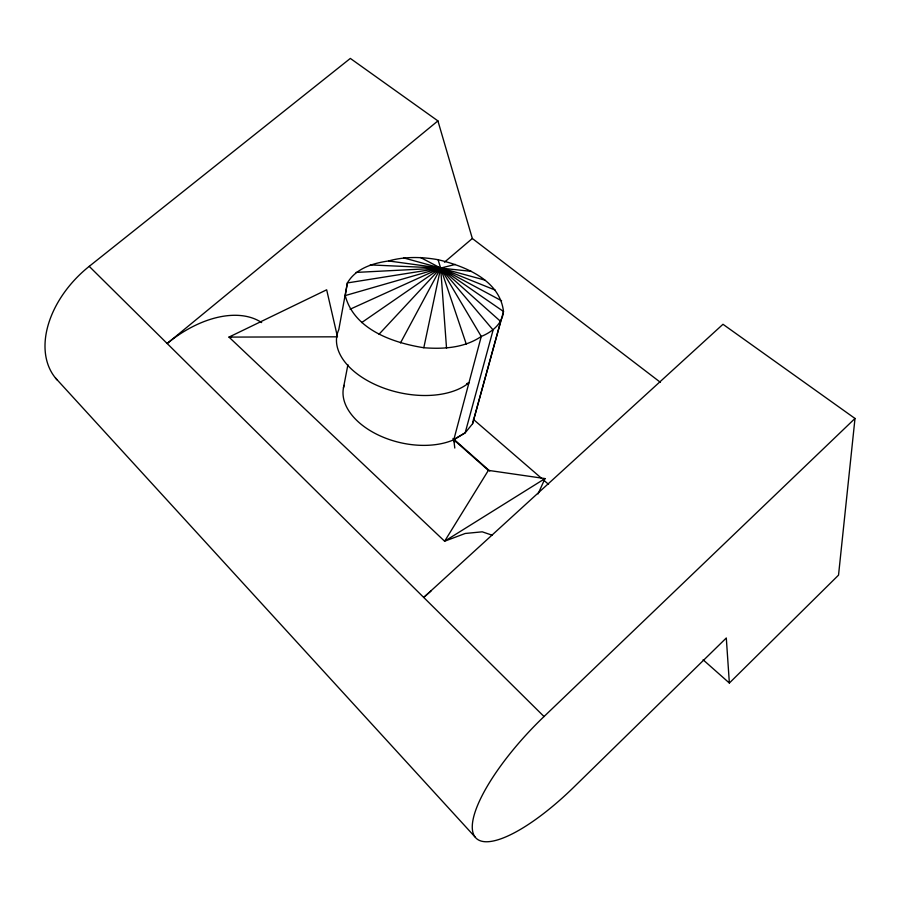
<?xml version="1.0" encoding="UTF-8"?>
<svg xmlns="http://www.w3.org/2000/svg" width="900" height="900" viewBox="0 0 900 900"><rect width="100%" height="100%" fill="white"/><g stroke="black" fill="none" stroke-linecap="round" stroke-linejoin="round"><path stroke-width="1.35" d="M430.976 591.064A110.61 44.348 -45.7 0 0 423.72 597.442L722.981 324.281L855 418.466L838.53 575.134L729.36 683.033L703.091 659.779M420.48 257.479L440.651 268.088L503.494 311.49C502.335 323.887 492.064 332.044 481.264 336.454C464.423 347.94 443.531 349.256 423.81 347.738C392.726 342.776 354.049 329.512 345.229 295.582L347.377 282.938C355.916 268.346 372.859 263.216 388.609 260.955C404.752 256.421 421.684 256.804 438.075 259.706C464.963 266.108 499.939 280.159 503.494 311.49L472.545 423.81L465.176 432.832L453.791 439.774A67.376 41.4 13.2 0 1 377.032 434.407A67.376 41.4 13.2 0 1 344.081 385.346M343.44 387.968L347.918 364.702M423.81 347.738L440.651 268.088L438.075 259.706M472.545 423.81L500.659 321.469L440.651 268.088L403.65 257.895M538.043 493.92L545.006 478.575L488.374 470.374L453.791 439.774L481.264 336.454L440.651 268.088L388.609 260.955M400.489 342.923L440.651 268.088L455.355 264.431M488.374 470.374L444.623 541.226L228.982 337.095L326.666 289.8L337.466 336.814L228.982 337.095L231.593 336.566M379.046 334.226L440.651 268.088L471.274 271.35M729.36 683.033L726.3 637.988L573.795 787.196A117.686 35.46 -46.3 0 1 473.614 834.469A117.686 35.46 -46.3 0 1 544.028 716.535L855 418.466M444.488 262.181L472.331 238.489L437.906 120.892L350.336 58.421L89.212 266.355A90.709 61.83 -42.9 0 0 57.24 380.014M437.906 120.892L167.153 343.496A95.377 58.736 -43.8 0 1 261.653 322.582M361.676 322.582L440.651 268.088L484.853 280.08M545.006 478.575L444.623 541.226L465.199 533.475L482.243 531.821L492.21 535.219M453.206 439.853L465.176 432.832L493.11 330.007L440.651 268.088L370.271 264.904M350.066 309.24L440.651 268.088L495.202 290.093M345.229 295.582L440.651 268.088L501.593 300.791M356.062 272.419L440.651 268.088L466.324 344.25M472.331 238.489L660.431 382.354M473.332 419.344L541.136 477.956M543.262 479.779L548.55 484.358M452.97 438.469L489.757 471.015M89.212 266.355L544.028 716.535M55.462 377.978L474.907 836.82M454.613 442.44L453.791 439.774L454.793 448.043M446.535 348.176L440.651 268.088L347.377 282.938L338.771 329.738A72.866 42.705 12.8 0 0 379.834 386.572A72.866 42.705 12.8 0 0 468.945 382.77A69.66 40.5 13.2 0 1 466.661 383.636"/></g></svg>
